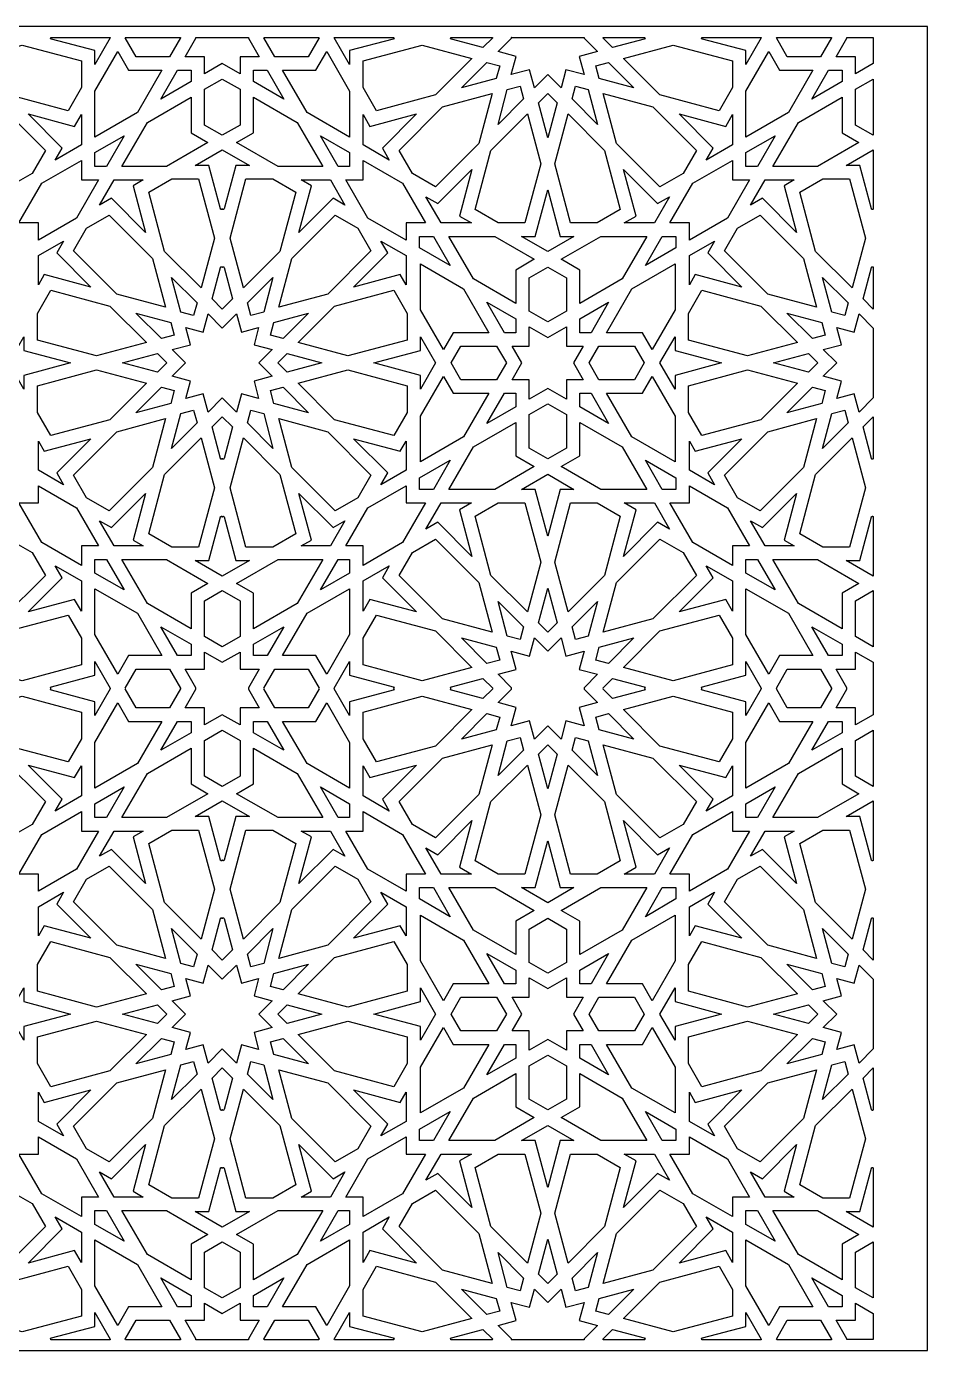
# Model space of a CAD drawing. Extents: x -6081 to -3581, y -291 to 929.
# Drawn here: x -4411 to -3581, y -291 to 929 of the extents above; entities that cross this region are included whole.
import ezdxf

# ---------------------------------------------------------------- set-up
doc = ezdxf.new("R2010")
doc.units = 0
doc.header["$MEASUREMENT"] = 0
doc.layers.add('LAYER_1', color=18, linetype='CONTINUOUS')

msp = doc.modelspace()

# ---------------------------------------------------------------- linework, layer by layer
at = {"layer": 'LAYER_1'}
for points in [[(-6080.6, -291), (-3580.6, -291), (-3580.6, 929), (-6080.6, 929)], [(-4333.8, 918.6), (-4347.9, 894.1), (-4347.9, 906.8), (-4387.9, 917.5), (-4388.9, 917.7), (-4388.5, 918.6), (-4388.7, 919), (-4334, 919)], [(-4269, 918.6), (-4279.1, 901.1), (-4309.8, 901.1), (-4319.9, 918.6), (-4319.6, 919), (-4269.2, 919)], [(-4206.3, 919), (-4206.3, 918.6), (-4206.3, 918.3), (-4196.4, 901.1), (-4214.2, 901.1), (-4214.2, 885.5), (-4230.6, 894.9), (-4246.9, 885.5), (-4246.9, 901.1), (-4264.8, 901.1), (-4254.9, 918.3), (-4254.9, 918.6), (-4254.9, 919), (-4254.9, 919), (-4206.3, 919)], [(-4141.3, 918.6), (-4151.4, 901.1), (-4182.1, 901.1), (-4192.2, 918.6), (-4191.9, 919), (-4141.5, 919)], [(-4072.6, 918.6), (-4072.2, 917.7), (-4073.2, 917.5), (-4113.2, 906.8), (-4113.2, 894.1), (-4127.4, 918.6), (-4127.1, 919), (-4072.5, 919)], [(-3981.3, 918.6), (-3990.3, 909.7), (-4019.3, 917.5), (-4020.3, 917.7), (-4019.9, 918.6), (-4020, 919), (-3981.7, 919)], [(-3897, 918.9), (-3897, 918.6), (-3897, 918.3), (-3884.7, 906), (-3901.5, 901.5), (-3897, 884.7), (-3913.8, 889.2), (-3918.3, 872.4), (-3930.6, 884.7), (-3942.9, 872.4), (-3947.4, 889.2), (-3964.2, 884.7), (-3959.7, 901.5), (-3976.4, 906), (-3964.1, 918.3), (-3964.1, 918.6), (-3964.1, 918.9), (-3964.2, 919), (-3896.9, 919)], [(-3841.3, 918.6), (-3840.8, 917.7), (-3841.8, 917.5), (-3870.9, 909.7), (-3879.8, 918.6), (-3879.4, 919), (-3841.1, 919)], [(-3733.8, 918.6), (-3747.9, 894.1), (-3747.9, 906.8), (-3787.9, 917.5), (-3788.9, 917.7), (-3788.5, 918.6), (-3788.7, 919), (-3734, 919)], [(-3669, 918.6), (-3679.1, 901.1), (-3709.8, 901.1), (-3719.9, 918.6), (-3719.6, 919), (-3669.2, 919)], [(-3630.6, 918.8), (-3630.6, 894.9), (-3646.9, 885.5), (-3646.9, 901.1), (-3664.8, 901.1), (-3654.8, 918.3), (-3654.8, 918.6), (-3654.8, 919), (-3654.9, 919)], [(-4360.3, 897.3), (-4360.3, 872.7), (-4372.6, 851.4), (-4427.2, 866), (-4460.8, 899.6), (-4414.9, 911.9)], [(-4316.9, 888.7), (-4286.2, 888.7), (-4308.7, 849.8), (-4347.9, 827.1), (-4347.9, 869.3), (-4326.8, 905.9)], [(-4113.2, 869.3), (-4113.2, 827.1), (-4152.4, 849.8), (-4174.9, 888.7), (-4144.2, 888.7), (-4134.3, 905.9)], [(-4000.4, 899.6), (-4034, 866), (-4088.5, 851.4), (-4100.8, 872.7), (-4100.8, 897.3), (-4046.3, 911.9)], [(-3760.3, 897.3), (-3760.3, 872.7), (-3772.6, 851.4), (-3827.2, 866), (-3860.7, 899.6), (-3814.9, 911.9)], [(-3716.9, 888.7), (-3686.2, 888.7), (-3708.7, 849.8), (-3747.9, 827.1), (-3747.9, 869.3), (-3726.8, 905.9)], [(-3974.8, 892.7), (-3978, 881), (-4010, 872.4), (-3986.6, 895.9)], [(-3851.1, 872.4), (-3883.2, 881), (-3886.3, 892.7), (-3874.6, 895.9)], [(-4259.3, 878.3), (-4287.2, 862.2), (-4271.9, 888.7), (-4259.3, 888.7)], [(-4214.2, 871.2), (-4214.2, 838.2), (-4230.6, 828.8), (-4246.9, 838.2), (-4246.9, 871.2), (-4230.6, 880.6)], [(-4173.9, 862.2), (-4201.8, 878.3), (-4201.8, 888.7), (-4189.2, 888.7)], [(-3659.3, 878.3), (-3687.2, 862.2), (-3671.9, 888.7), (-3659.3, 888.7)], [(-3630.6, 828.8), (-3646.9, 838.2), (-3646.9, 871.2), (-3630.6, 880.6)], [(-4433.6, 854.9), (-4393.6, 814.9), (-4405.9, 793.6), (-4427.2, 781.3), (-4467.2, 821.3), (-4479.5, 867.2)], [(-3994, 821.3), (-4033.9, 781.3), (-4055.2, 793.6), (-4067.5, 814.9), (-4027.5, 854.9), (-3981.7, 867.2)], [(-3953, 862.3), (-3976.4, 838.8), (-3967.9, 870.9), (-3956.1, 874)], [(-3922, 858.6), (-3930.6, 826.5), (-3939.2, 858.6), (-3930.6, 867.2)], [(-3893.3, 870.9), (-3884.7, 838.8), (-3908.2, 862.3), (-3905, 874)], [(-3833.6, 854.9), (-3793.6, 814.9), (-3805.9, 793.6), (-3827.2, 781.3), (-3867.2, 821.3), (-3879.5, 867.2)], [(-4259.3, 831.1), (-4243.8, 822.1), (-4282, 800.1), (-4323.1, 800.1), (-4299.6, 840.7), (-4259.3, 864)], [(-4161.5, 840.7), (-4138, 800.1), (-4179.1, 800.1), (-4217.3, 822.1), (-4201.8, 831.1), (-4201.8, 864)], [(-3659.3, 831.1), (-3643.8, 822.1), (-3682, 800.1), (-3723.1, 800.1), (-3699.6, 840.7), (-3659.3, 864)], [(-4366.6, 836.9), (-4360.3, 847.9), (-4360.3, 820), (-4384.5, 806), (-4378.2, 817), (-4409.6, 848.5)], [(-4083, 817), (-4076.7, 806), (-4100.8, 820), (-4100.8, 847.9), (-4094.5, 836.9), (-4051.5, 848.5)], [(-3937, 802.6), (-3951.6, 748), (-3976.2, 748), (-3997.5, 760.3), (-3982.9, 814.9), (-3949.3, 848.5)], [(-3878.3, 814.9), (-3863.7, 760.3), (-3884.9, 748), (-3909.5, 748), (-3924.1, 802.6), (-3911.9, 848.5)], [(-3766.6, 836.9), (-3760.3, 847.9), (-3760.3, 820), (-3784.5, 806), (-3778.2, 817), (-3809.6, 848.5)], [(-4337.4, 800.1), (-4347.9, 800.1), (-4347.9, 812.8), (-4321.1, 828.3)], [(-4113.2, 812.8), (-4113.2, 800.1), (-4123.7, 800.1), (-4140, 828.3)], [(-3737.4, 800.1), (-3747.9, 800.1), (-3747.9, 812.8), (-3721.1, 828.3)], [(-4360.3, 787.7), (-4344.5, 787.7), (-4364.8, 752.5), (-4400, 732.2), (-4400, 748), (-4418, 748), (-4396.9, 784.6), (-4360.3, 805.7)], [(-4205.6, 801), (-4218.2, 801), (-4228.9, 761), (-4229, 760.8), (-4229.1, 760.7), (-4229.2, 760.6), (-4229.3, 760.5), (-4229.4, 760.4), (-4229.6, 760.4), (-4229.7, 760.4), (-4229.8, 760.4), (-4230, 760.4), (-4230.1, 760.5), (-4230.2, 760.5), (-4230.3, 760.6), (-4230.4, 760.8), (-4230.5, 760.9), (-4230.5, 761), (-4230.6, 761.2), (-4230.6, 761), (-4230.6, 760.9), (-4230.7, 760.8), (-4230.8, 760.6), (-4230.9, 760.5), (-4231, 760.5), (-4231.2, 760.4), (-4231.3, 760.4), (-4231.4, 760.4), (-4231.6, 760.4), (-4231.7, 760.4), (-4231.8, 760.5), (-4232, 760.6), (-4232.1, 760.7), (-4232.1, 760.8), (-4232.2, 761), (-4242.9, 801), (-4255.6, 801), (-4230.6, 815.5)], [(-4064.3, 784.6), (-4043.2, 748), (-4061.1, 748), (-4061.1, 732.2), (-4096.3, 752.5), (-4116.6, 787.7), (-4100.8, 787.7), (-4100.8, 805.7)], [(-3760.3, 787.7), (-3744.5, 787.7), (-3764.8, 752.5), (-3800, 732.2), (-3800, 748), (-3818, 748), (-3796.9, 784.6), (-3760.3, 805.7)], [(-3630.6, 761.2), (-3630.6, 761), (-3630.6, 760.9), (-3630.7, 760.8), (-3630.8, 760.6), (-3630.9, 760.5), (-3631, 760.5), (-3631.1, 760.4), (-3631.3, 760.4), (-3631.4, 760.4), (-3631.6, 760.4), (-3631.7, 760.4), (-3631.8, 760.5), (-3632, 760.6), (-3632.1, 760.7), (-3632.1, 760.8), (-3632.2, 761), (-3642.9, 801), (-3655.6, 801), (-3630.6, 815.5)], [(-4011.9, 754.3), (-4001, 748), (-4028.9, 748), (-4042.8, 772.2), (-4031.9, 765.8), (-4000.4, 797.3)], [(-3829.3, 765.8), (-3818.3, 772.2), (-3832.3, 748), (-3860.2, 748), (-3849.2, 754.3), (-3860.7, 797.3)], [(-4312.7, 782.3), (-4301.2, 739.3), (-4332.7, 770.8), (-4343.6, 764.5), (-4330.2, 787.7), (-4303.5, 787.7)], [(-4252.4, 788.6), (-4237.8, 734.1), (-4250.1, 688.2), (-4283.7, 721.8), (-4298.3, 776.3), (-4277, 788.6)], [(-4162.8, 776.3), (-4177.4, 721.8), (-4211, 688.2), (-4223.3, 734.1), (-4208.7, 788.6), (-4184.1, 788.6)], [(-4117.5, 764.5), (-4128.4, 770.8), (-4159.9, 739.3), (-4148.4, 782.3), (-4157.7, 787.7), (-4130.9, 787.7)], [(-3712.7, 782.3), (-3701.2, 739.3), (-3732.7, 770.8), (-3743.6, 764.5), (-3730.2, 787.7), (-3703.4, 787.7)], [(-3652.4, 788.6), (-3637.8, 734.1), (-3650.1, 688.2), (-3683.7, 721.8), (-3698.3, 776.3), (-3677, 788.6)], [(-3919, 735.6), (-3906.4, 735.6), (-3930.6, 721.7), (-3954.7, 735.6), (-3942.1, 735.6), (-3930.6, 778.6)], [(-4294.8, 715.4), (-4282.8, 670.4), (-4327.7, 682.5), (-4367.6, 722.4), (-4355.6, 743.3), (-4334.7, 755.3)], [(-4105.5, 743.3), (-4093.5, 722.4), (-4133.4, 682.5), (-4178.4, 670.4), (-4166.3, 715.4), (-4126.4, 755.3)], [(-3694.8, 715.4), (-3682.8, 670.4), (-3727.7, 682.5), (-3767.6, 722.4), (-3755.6, 743.3), (-3734.7, 755.3)], [(-4020.5, 708.8), (-4048.8, 725.1), (-4048.8, 735.6), (-4036, 735.6)], [(-3943, 714.5), (-3960.1, 704.6), (-3960.1, 673.9), (-3999.1, 696.4), (-4021.7, 735.6), (-3979.5, 735.6)], [(-3862.1, 696.4), (-3901, 673.9), (-3901, 704.6), (-3918.2, 714.5), (-3881.6, 735.6), (-3839.4, 735.6)], [(-3812.4, 725.1), (-3840.6, 708.8), (-3825.1, 735.6), (-3812.4, 735.6)], [(-4383.1, 720.4), (-4351.6, 688.9), (-4394.6, 700.4), (-4400, 691.1), (-4400, 717.9), (-4376.8, 731.3)], [(-4061.1, 717.9), (-4061.1, 691.1), (-4066.5, 700.4), (-4109.5, 688.9), (-4078, 720.4), (-4084.3, 731.3)], [(-3783.1, 720.4), (-3751.6, 688.9), (-3794.6, 700.4), (-3800, 691.1), (-3800, 717.9), (-3776.8, 731.3)], [(-4229.6, 707.7), (-4229.4, 707.7), (-4229.3, 707.6), (-4229.2, 707.5), (-4229.1, 707.4), (-4229, 707.3), (-4228.9, 707.1), (-4221.1, 678.1), (-4230.6, 668.6), (-4240, 678.1), (-4232.2, 707.1), (-4232.1, 707.3), (-4232.1, 707.4), (-4232, 707.5), (-4231.8, 707.6), (-4231.7, 707.7), (-4231.6, 707.7), (-4231.4, 707.7), (-4231.3, 707.7), (-4231.2, 707.7), (-4231, 707.7), (-4230.9, 707.6), (-4230.8, 707.5), (-4230.7, 707.4), (-4230.6, 707.2), (-4230.6, 707.1), (-4230.6, 706.9), (-4230.5, 707.1), (-4230.5, 707.2), (-4230.4, 707.4), (-4230.3, 707.5), (-4230.2, 707.6), (-4230.1, 707.7), (-4230, 707.7), (-4229.8, 707.7), (-4229.7, 707.7)], [(-4008.1, 687.3), (-3984.8, 646.9), (-4017.8, 646.9), (-4026.7, 631.4), (-4047.8, 668), (-4047.8, 710.2)], [(-3813.3, 668), (-3834.4, 631.4), (-3843.4, 646.9), (-3876.3, 646.9), (-3853, 687.3), (-3813.3, 710.2)], [(-3631.3, 707.7), (-3631.1, 707.7), (-3631, 707.7), (-3630.9, 707.6), (-3630.8, 707.5), (-3630.7, 707.4), (-3630.6, 707.2), (-3630.6, 707.1), (-3630.6, 706.9), (-3630.6, 668.6), (-3640, 678.1), (-3632.2, 707.1), (-3632.1, 707.3), (-3632.1, 707.4), (-3632, 707.5), (-3631.8, 707.6), (-3631.7, 707.7), (-3631.6, 707.7), (-3631.4, 707.7)], [(-4253.8, 674.4), (-4257, 662.6), (-4268.7, 665.8), (-4277.3, 697.8)], [(-4192.4, 665.8), (-4204.2, 662.6), (-4207.3, 674.4), (-4183.9, 697.8)], [(-3913.4, 697.4), (-3913.4, 666.7), (-3930.6, 656.8), (-3947.7, 666.7), (-3947.7, 697.4), (-3930.6, 707.3)], [(-3653.8, 674.4), (-3656.9, 662.6), (-3668.7, 665.8), (-3677.3, 697.8)], [(-4334.1, 671.4), (-4300.5, 637.8), (-4346.4, 625.5), (-4400.9, 640.1), (-4400.9, 664.7), (-4388.6, 686)], [(-4060.2, 664.7), (-4060.2, 640.1), (-4114.7, 625.5), (-4160.6, 637.8), (-4127, 671.4), (-4072.5, 686)], [(-3734.1, 671.4), (-3700.5, 637.8), (-3746.4, 625.5), (-3800.9, 640.1), (-3800.9, 664.7), (-3788.6, 686)], [(-3960.1, 659.6), (-3960.1, 646.9), (-3970.5, 646.9), (-3986.7, 674.9)], [(-3890.6, 646.9), (-3901, 646.9), (-3901, 659.6), (-3874.5, 674.9)], [(-4278.1, 656.3), (-4275, 644.6), (-4286.7, 641.5), (-4310.2, 664.9)], [(-4212.9, 647.4), (-4197.1, 651.7), (-4201.3, 635.8), (-4184.6, 631.3), (-4196.8, 619), (-4184.6, 606.7), (-4201.3, 602.2), (-4197.1, 586.4), (-4212.9, 590.6), (-4217.4, 573.8), (-4230.6, 587), (-4243.7, 573.8), (-4248.2, 590.6), (-4264, 586.4), (-4259.8, 602.2), (-4276.6, 606.7), (-4264.3, 619), (-4276.6, 631.3), (-4259.8, 635.8), (-4264, 651.7), (-4248.2, 647.4), (-4243.7, 664.2), (-4230.6, 651.1), (-4217.4, 664.2)], [(-4174.4, 641.5), (-4186.2, 644.6), (-4183, 656.3), (-4151, 664.9)], [(-3678.1, 656.3), (-3675, 644.6), (-3686.7, 641.5), (-3710.2, 664.9)], [(-3630.6, 651.1), (-3630.6, 587), (-3643.7, 573.8), (-3648.2, 590.6), (-3664, 586.4), (-3659.8, 602.2), (-3676.6, 606.7), (-3664.3, 619), (-3676.6, 631.3), (-3659.8, 635.8), (-3664, 651.7), (-3648.2, 647.4), (-3643.7, 664.2)], [(-3913.4, 634.5), (-3897.8, 634.5), (-3906.7, 619), (-3897.8, 603.5), (-3913.4, 603.5), (-3913.4, 585.7), (-3930.6, 595.6), (-3947.7, 585.7), (-3947.7, 603.5), (-3963.4, 603.5), (-3954.4, 619), (-3963.4, 634.5), (-3947.7, 634.5), (-3947.7, 652.4), (-3930.6, 642.5), (-3913.4, 652.4)], [(-4413.3, 630.6), (-4370.3, 619), (-4413.3, 607.5), (-4413.3, 594.9), (-4427.3, 619), (-4413.3, 643.2)], [(-4033.9, 619), (-4047.8, 594.9), (-4047.8, 607.5), (-4090.8, 619), (-4047.8, 630.6), (-4047.8, 643.2)], [(-3968.7, 619), (-3977.7, 603.5), (-4010.6, 603.5), (-4019.5, 619), (-4010.6, 634.5), (-3977.7, 634.5)], [(-3841.6, 619), (-3850.5, 603.5), (-3883.5, 603.5), (-3892.4, 619), (-3883.5, 634.5), (-3850.5, 634.5)], [(-3813.3, 630.6), (-3770.3, 619), (-3813.3, 607.5), (-3813.3, 594.9), (-3827.3, 619), (-3813.3, 643.2)], [(-4281.8, 619), (-4290.4, 610.4), (-4322.5, 619), (-4290.4, 627.6)], [(-4138.7, 619), (-4170.7, 610.4), (-4179.3, 619), (-4170.7, 627.6)], [(-3681.8, 619), (-3690.4, 610.4), (-3722.5, 619), (-3690.4, 627.6)], [(-4300.5, 600.3), (-4334.1, 566.7), (-4388.6, 552.1), (-4400.9, 573.4), (-4400.9, 598), (-4346.4, 612.6)], [(-4060.2, 598), (-4060.2, 573.4), (-4072.5, 552.1), (-4127, 566.7), (-4160.6, 600.3), (-4114.7, 612.6)], [(-3700.5, 600.3), (-3734.1, 566.7), (-3788.6, 552.1), (-3800.9, 573.4), (-3800.9, 598), (-3746.4, 612.6)], [(-4017.8, 591.1), (-3984.8, 591.1), (-4008.1, 550.8), (-4047.8, 527.9), (-4047.8, 570.1), (-4026.7, 606.6)], [(-3813.3, 570.1), (-3813.3, 527.9), (-3853, 550.8), (-3876.3, 591.1), (-3843.4, 591.1), (-3834.4, 606.6)], [(-4275, 593.5), (-4278.1, 581.7), (-4310.2, 573.1), (-4286.7, 596.6)], [(-4151, 573.1), (-4183, 581.7), (-4186.2, 593.5), (-4174.4, 596.6)], [(-3960.1, 578.5), (-3986.7, 563.2), (-3970.5, 591.1), (-3960.1, 591.1)], [(-3874.5, 563.2), (-3901, 578.5), (-3901, 591.1), (-3890.6, 591.1)], [(-3675, 593.5), (-3678.1, 581.7), (-3710.2, 573.1), (-3686.7, 596.6)], [(-4253.8, 563.7), (-4277.3, 540.3), (-4268.7, 572.3), (-4257, 575.5)], [(-4192.4, 572.3), (-4183.9, 540.3), (-4207.3, 563.7), (-4204.2, 575.5)], [(-3913.4, 571.4), (-3913.4, 540.6), (-3930.6, 530.7), (-3947.7, 540.6), (-3947.7, 571.4), (-3930.6, 581.3)], [(-3653.8, 563.7), (-3677.3, 540.3), (-3668.7, 572.3), (-3656.9, 575.5)], [(-4294.8, 522.7), (-4334.7, 482.8), (-4355.6, 494.8), (-4367.6, 515.7), (-4327.7, 555.6), (-4282.8, 567.7)], [(-4221.1, 560), (-4228.9, 531), (-4229, 530.8), (-4229.1, 530.7), (-4229.2, 530.5), (-4229.3, 530.5), (-4229.4, 530.4), (-4229.6, 530.4), (-4229.7, 530.3), (-4229.8, 530.3), (-4230, 530.4), (-4230.1, 530.4), (-4230.2, 530.5), (-4230.3, 530.6), (-4230.4, 530.7), (-4230.5, 530.8), (-4230.5, 531), (-4230.6, 531.2), (-4230.6, 531), (-4230.6, 530.8), (-4230.7, 530.7), (-4230.8, 530.6), (-4230.9, 530.5), (-4231, 530.4), (-4231.2, 530.4), (-4231.3, 530.3), (-4231.4, 530.3), (-4231.6, 530.4), (-4231.7, 530.4), (-4231.8, 530.5), (-4232, 530.5), (-4232.1, 530.7), (-4232.1, 530.8), (-4232.2, 531), (-4240, 560), (-4230.6, 569.4)], [(-4133.4, 555.6), (-4093.5, 515.7), (-4105.5, 494.8), (-4126.4, 482.8), (-4166.3, 522.7), (-4178.4, 567.7)], [(-3960.1, 533.5), (-3943, 523.6), (-3979.5, 502.5), (-4021.7, 502.5), (-3999.1, 541.7), (-3960.1, 564.2)], [(-3862.1, 541.7), (-3839.4, 502.5), (-3881.6, 502.5), (-3918.2, 523.6), (-3901, 533.5), (-3901, 564.2)], [(-3694.8, 522.7), (-3734.7, 482.8), (-3755.6, 494.8), (-3767.6, 515.7), (-3727.7, 555.6), (-3682.8, 567.7)], [(-3630.6, 531.2), (-3630.6, 531), (-3630.6, 530.8), (-3630.7, 530.7), (-3630.8, 530.6), (-3630.9, 530.5), (-3631, 530.4), (-3631.1, 530.4), (-3631.3, 530.3), (-3631.4, 530.3), (-3631.6, 530.4), (-3631.7, 530.4), (-3631.8, 530.5), (-3632, 530.5), (-3632.1, 530.7), (-3632.1, 530.8), (-3632.2, 531), (-3640, 560), (-3630.6, 569.4)], [(-4383.1, 517.7), (-4376.8, 506.8), (-4400, 520.2), (-4400, 547), (-4394.6, 537.7), (-4351.6, 549.2)], [(-4237.8, 504), (-4252.4, 449.4), (-4277, 449.4), (-4298.3, 461.7), (-4283.7, 516.3), (-4250.1, 549.9)], [(-4177.4, 516.3), (-4162.8, 461.7), (-4184.1, 449.4), (-4208.7, 449.4), (-4223.3, 504), (-4211, 549.9)], [(-4066.5, 537.7), (-4061.1, 547), (-4061.1, 520.2), (-4084.3, 506.8), (-4078, 517.7), (-4109.5, 549.2)], [(-3783.1, 517.7), (-3776.8, 506.8), (-3800, 520.2), (-3800, 547), (-3794.6, 537.7), (-3751.6, 549.2)], [(-3637.8, 504), (-3652.4, 449.4), (-3677, 449.4), (-3698.3, 461.7), (-3683.7, 516.3), (-3650.1, 549.9)], [(-4036, 502.5), (-4048.8, 502.5), (-4048.8, 513), (-4020.5, 529.3)], [(-3812.4, 513), (-3812.4, 502.5), (-3825.1, 502.5), (-3840.6, 529.3)], [(-3906.4, 502.5), (-3919, 502.5), (-3930.6, 459.5), (-3942.1, 502.5), (-3954.7, 502.5), (-3930.6, 516.4)], [(-4364.8, 485.6), (-4344.5, 450.4), (-4360.3, 450.4), (-4360.3, 432.4), (-4396.9, 453.5), (-4418, 490.1), (-4400, 490.1), (-4400, 505.9)], [(-4061.1, 490.1), (-4043.2, 490.1), (-4064.3, 453.5), (-4100.8, 432.4), (-4100.8, 450.4), (-4116.6, 450.4), (-4096.3, 485.6), (-4061.1, 505.9)], [(-3764.8, 485.6), (-3744.5, 450.4), (-3760.3, 450.4), (-3760.3, 432.4), (-3796.9, 453.5), (-3818, 490.1), (-3800, 490.1), (-3800, 505.9)], [(-4312.7, 455.8), (-4303.5, 450.4), (-4330.2, 450.4), (-4343.6, 473.6), (-4332.7, 467.3), (-4301.2, 498.8)], [(-4128.4, 467.3), (-4117.5, 473.6), (-4130.9, 450.4), (-4157.7, 450.4), (-4148.4, 455.8), (-4159.9, 498.8)], [(-4011.9, 483.8), (-4000.4, 440.7), (-4031.9, 472.2), (-4042.8, 465.9), (-4028.9, 490.1), (-4001, 490.1)], [(-3937, 435.5), (-3949.3, 389.6), (-3982.9, 423.2), (-3997.5, 477.8), (-3976.2, 490.1), (-3951.6, 490.1)], [(-3863.7, 477.8), (-3878.3, 423.2), (-3911.9, 389.6), (-3924.1, 435.5), (-3909.5, 490.1), (-3884.9, 490.1)], [(-3818.3, 465.9), (-3829.3, 472.2), (-3860.7, 440.7), (-3849.2, 483.8), (-3860.2, 490.1), (-3832.3, 490.1)], [(-3712.7, 455.8), (-3703.4, 450.4), (-3730.2, 450.4), (-3743.6, 473.6), (-3732.7, 467.3), (-3701.2, 498.8)], [(-4229.6, 477.7), (-4229.4, 477.6), (-4229.3, 477.6), (-4229.2, 477.5), (-4229.1, 477.4), (-4229, 477.2), (-4228.9, 477.1), (-4218.2, 437.1), (-4205.6, 437.1), (-4230.6, 422.6), (-4255.6, 437.1), (-4242.9, 437.1), (-4232.2, 477.1), (-4232.1, 477.2), (-4232.1, 477.4), (-4232, 477.5), (-4231.8, 477.6), (-4231.7, 477.6), (-4231.6, 477.7), (-4231.4, 477.7), (-4231.3, 477.7), (-4231.2, 477.7), (-4231, 477.6), (-4230.9, 477.5), (-4230.8, 477.4), (-4230.7, 477.3), (-4230.6, 477.2), (-4230.6, 477), (-4230.6, 476.9), (-4230.5, 477), (-4230.5, 477.2), (-4230.4, 477.3), (-4230.3, 477.4), (-4230.2, 477.5), (-4230.1, 477.6), (-4230, 477.7), (-4229.8, 477.7), (-4229.7, 477.7)], [(-3631.3, 477.7), (-3631.1, 477.7), (-3631, 477.6), (-3630.9, 477.5), (-3630.8, 477.4), (-3630.7, 477.3), (-3630.6, 477.2), (-3630.6, 477), (-3630.6, 476.9), (-3630.6, 422.6), (-3655.6, 437.1), (-3642.9, 437.1), (-3632.2, 477.1), (-3632.1, 477.2), (-3632.1, 477.4), (-3632, 477.5), (-3631.8, 477.6), (-3631.7, 477.6), (-3631.6, 477.7), (-3631.4, 477.7)], [(-4405.9, 444.5), (-4393.6, 423.2), (-4433.6, 383.2), (-4479.5, 370.9), (-4467.2, 416.8), (-4427.2, 456.7)], [(-3994, 416.8), (-3981.7, 370.9), (-4027.5, 383.2), (-4067.5, 423.2), (-4055.2, 444.5), (-4033.9, 456.7)], [(-3805.9, 444.5), (-3793.6, 423.2), (-3833.6, 383.2), (-3879.5, 370.9), (-3867.2, 416.8), (-3827.2, 456.7)], [(-4360.3, 418.1), (-4360.3, 390.2), (-4366.6, 401.1), (-4409.6, 389.6), (-4378.2, 421.1), (-4384.5, 432.1)], [(-4321.1, 409.8), (-4347.9, 425.3), (-4347.9, 438), (-4337.4, 438)], [(-4243.8, 415.9), (-4259.3, 407), (-4259.3, 374.1), (-4299.6, 397.4), (-4323.1, 438), (-4282, 438)], [(-4161.5, 397.4), (-4201.8, 374.1), (-4201.8, 407), (-4217.3, 415.9), (-4179.1, 438), (-4138, 438)], [(-4113.2, 425.3), (-4140, 409.8), (-4123.7, 438), (-4113.2, 438)], [(-4083, 421.1), (-4051.5, 389.6), (-4094.5, 401.1), (-4100.8, 390.2), (-4100.8, 418.1), (-4076.7, 432.1)], [(-3760.3, 418.1), (-3760.3, 390.2), (-3766.6, 401.1), (-3809.6, 389.6), (-3778.2, 421.1), (-3784.5, 432.1)], [(-3721.1, 409.8), (-3747.9, 425.3), (-3747.9, 438), (-3737.4, 438)], [(-3643.8, 415.9), (-3659.3, 407), (-3659.3, 374.1), (-3699.6, 397.4), (-3723.1, 438), (-3682, 438)], [(-4308.7, 388.3), (-4286.2, 349.3), (-4316.9, 349.3), (-4326.8, 332.2), (-4347.9, 368.7), (-4347.9, 411)], [(-4214.2, 399.8), (-4214.2, 366.9), (-4230.6, 357.5), (-4246.9, 366.9), (-4246.9, 399.8), (-4230.6, 409.3)], [(-4113.2, 368.7), (-4134.3, 332.2), (-4144.2, 349.3), (-4174.9, 349.3), (-4152.4, 388.3), (-4113.2, 411)], [(-3922, 379.5), (-3930.6, 370.9), (-3939.2, 379.5), (-3930.6, 411.6)], [(-3708.7, 388.3), (-3686.2, 349.3), (-3716.9, 349.3), (-3726.8, 332.2), (-3747.9, 368.7), (-3747.9, 411)], [(-3630.6, 357.5), (-3646.9, 366.9), (-3646.9, 399.8), (-3630.6, 409.3)], [(-3953, 375.8), (-3956.1, 364.1), (-3967.9, 367.2), (-3976.4, 399.3)], [(-3893.3, 367.2), (-3905, 364.1), (-3908.2, 375.8), (-3884.7, 399.3)], [(-4360.3, 365.4), (-4360.3, 340.8), (-4414.9, 326.2), (-4460.8, 338.5), (-4427.2, 372.1), (-4372.6, 386.7)], [(-4034, 372.1), (-4000.4, 338.5), (-4046.3, 326.2), (-4100.8, 340.8), (-4100.8, 365.4), (-4088.5, 386.7)], [(-3760.3, 365.4), (-3760.3, 340.8), (-3814.9, 326.2), (-3860.7, 338.5), (-3827.2, 372.1), (-3772.6, 386.7)], [(-4259.3, 359.8), (-4259.3, 349.3), (-4271.9, 349.3), (-4287.2, 375.9)], [(-4189.2, 349.3), (-4201.8, 349.3), (-4201.8, 359.8), (-4173.9, 375.9)], [(-3659.3, 359.8), (-3659.3, 349.3), (-3671.9, 349.3), (-3687.2, 375.9)], [(-3978, 357.1), (-3974.8, 345.3), (-3986.6, 342.2), (-4010, 365.7)], [(-3913.8, 348.9), (-3897, 353.4), (-3901.5, 336.6), (-3884.7, 332.1), (-3897, 319.7), (-3897, 319.4), (-3897, 319.1), (-3896.9, 319), (-3897, 318.9), (-3897, 318.6), (-3897, 318.3), (-3884.7, 306), (-3901.5, 301.5), (-3897, 284.7), (-3913.8, 289.2), (-3918.3, 272.4), (-3930.6, 284.7), (-3942.9, 272.4), (-3947.4, 289.2), (-3964.2, 284.7), (-3959.7, 301.5), (-3976.4, 306), (-3964.1, 318.3), (-3964.1, 318.6), (-3964.1, 318.9), (-3964.2, 319), (-3964.1, 319.1), (-3964.1, 319.4), (-3964.1, 319.7), (-3976.4, 332.1), (-3959.7, 336.6), (-3964.2, 353.4), (-3947.4, 348.9), (-3942.9, 365.7), (-3930.6, 353.4), (-3918.3, 365.7)], [(-3874.6, 342.2), (-3886.3, 345.3), (-3883.2, 357.1), (-3851.1, 365.7)], [(-4333.8, 319.4), (-4334, 319), (-4333.8, 318.6), (-4347.9, 294.1), (-4347.9, 306.8), (-4387.9, 317.5), (-4388.9, 317.7), (-4388.5, 318.6), (-4388.7, 319), (-4388.5, 319.4), (-4388.9, 320.3), (-4387.9, 320.6), (-4347.9, 331.3), (-4347.9, 344)], [(-4214.2, 336.9), (-4196.4, 336.9), (-4206.3, 319.8), (-4206.3, 319.4), (-4206.3, 319.1), (-4206.3, 319), (-4206.3, 319), (-4206.3, 318.6), (-4206.3, 318.3), (-4196.4, 301.1), (-4214.2, 301.1), (-4214.2, 285.5), (-4230.6, 294.9), (-4246.9, 285.5), (-4246.9, 301.1), (-4264.8, 301.1), (-4254.9, 318.3), (-4254.9, 318.6), (-4254.9, 319), (-4254.9, 319), (-4254.9, 319.1), (-4254.9, 319.4), (-4254.9, 319.8), (-4264.8, 336.9), (-4246.9, 336.9), (-4246.9, 352.6), (-4230.6, 343.2), (-4214.2, 352.6)], [(-4113.2, 331.3), (-4073.2, 320.6), (-4072.2, 320.3), (-4072.6, 319.4), (-4072.5, 319), (-4072.6, 318.6), (-4072.2, 317.7), (-4073.2, 317.5), (-4113.2, 306.8), (-4113.2, 294.1), (-4127.4, 318.6), (-4127.1, 319), (-4127.4, 319.4), (-4113.2, 344)], [(-3733.8, 319.4), (-3734, 319), (-3733.8, 318.6), (-3747.9, 294.1), (-3747.9, 306.8), (-3787.9, 317.5), (-3788.9, 317.7), (-3788.5, 318.6), (-3788.7, 319), (-3788.5, 319.4), (-3788.9, 320.3), (-3787.9, 320.6), (-3747.9, 331.3), (-3747.9, 344)], [(-3630.6, 343.2), (-3630.6, 294.9), (-3646.9, 285.5), (-3646.9, 301.1), (-3664.8, 301.1), (-3654.8, 318.3), (-3654.8, 318.6), (-3654.8, 319), (-3654.9, 319), (-3654.8, 319.1), (-3654.8, 319.4), (-3654.8, 319.8), (-3664.8, 336.9), (-3646.9, 336.9), (-3646.9, 352.6)], [(-4269, 319.4), (-4269.2, 319), (-4269, 318.6), (-4279.1, 301.1), (-4309.8, 301.1), (-4319.9, 318.6), (-4319.6, 319), (-4319.9, 319.4), (-4309.8, 336.9), (-4279.1, 336.9)], [(-4141.3, 319.4), (-4141.5, 319), (-4141.3, 318.6), (-4151.4, 301.1), (-4182.1, 301.1), (-4192.2, 318.6), (-4191.9, 319), (-4192.2, 319.4), (-4182.1, 336.9), (-4151.4, 336.9)], [(-3669, 319.4), (-3669.2, 319), (-3669, 318.6), (-3679.1, 301.1), (-3709.8, 301.1), (-3719.9, 318.6), (-3719.6, 319), (-3719.9, 319.4), (-3709.8, 336.9), (-3679.1, 336.9)], [(-3981.3, 319.4), (-3981.7, 319), (-3981.3, 318.6), (-3990.3, 309.7), (-4019.3, 317.5), (-4020.3, 317.7), (-4019.9, 318.6), (-4020, 319), (-4019.9, 319.4), (-4020.3, 320.3), (-4019.3, 320.6), (-3990.3, 328.4)], [(-3841.8, 320.6), (-3840.8, 320.3), (-3841.3, 319.4), (-3841.1, 319), (-3841.3, 318.6), (-3840.8, 317.7), (-3841.8, 317.5), (-3870.9, 309.7), (-3879.8, 318.6), (-3879.4, 319), (-3879.8, 319.4), (-3870.9, 328.4)], [(-4360.3, 297.3), (-4360.3, 272.7), (-4372.6, 251.4), (-4427.2, 266), (-4460.8, 299.6), (-4414.9, 311.9)], [(-4316.9, 288.7), (-4286.2, 288.7), (-4308.7, 249.8), (-4347.9, 227.1), (-4347.9, 269.3), (-4326.8, 305.9)], [(-4113.2, 269.3), (-4113.2, 227.1), (-4152.4, 249.8), (-4174.9, 288.7), (-4144.2, 288.7), (-4134.3, 305.9)], [(-4000.4, 299.6), (-4034, 266), (-4088.5, 251.4), (-4100.8, 272.7), (-4100.8, 297.3), (-4046.3, 311.9)], [(-3760.3, 297.3), (-3760.3, 272.7), (-3772.6, 251.4), (-3827.2, 266), (-3860.7, 299.6), (-3814.9, 311.9)], [(-3716.9, 288.7), (-3686.2, 288.7), (-3708.7, 249.8), (-3747.9, 227.1), (-3747.9, 269.3), (-3726.8, 305.9)], [(-3974.8, 292.7), (-3978, 281), (-4010, 272.4), (-3986.6, 295.9)], [(-3851.1, 272.4), (-3883.2, 281), (-3886.3, 292.7), (-3874.6, 295.9)], [(-4259.3, 278.3), (-4287.2, 262.2), (-4271.9, 288.7), (-4259.3, 288.7)], [(-4173.9, 262.2), (-4201.8, 278.3), (-4201.8, 288.7), (-4189.2, 288.7)], [(-3659.3, 278.3), (-3687.2, 262.2), (-3671.9, 288.7), (-3659.3, 288.7)], [(-4214.2, 271.2), (-4214.2, 238.2), (-4230.6, 228.8), (-4246.9, 238.2), (-4246.9, 271.2), (-4230.6, 280.6)], [(-3953, 262.3), (-3976.4, 238.8), (-3967.9, 270.9), (-3956.1, 274)], [(-3893.3, 270.9), (-3884.7, 238.8), (-3908.2, 262.3), (-3905, 274)], [(-3630.6, 228.8), (-3646.9, 238.2), (-3646.9, 271.2), (-3630.6, 280.6)], [(-4433.6, 254.9), (-4393.6, 214.9), (-4405.9, 193.6), (-4427.2, 181.3), (-4467.2, 221.3), (-4479.5, 267.2)], [(-4259.3, 231.1), (-4243.8, 222.1), (-4282, 200.1), (-4323.1, 200.1), (-4299.6, 240.7), (-4259.3, 264)], [(-4161.5, 240.7), (-4138, 200.1), (-4179.1, 200.1), (-4217.3, 222.1), (-4201.8, 231.1), (-4201.8, 264)], [(-3994, 221.3), (-4033.9, 181.3), (-4055.2, 193.6), (-4067.5, 214.9), (-4027.5, 254.9), (-3981.7, 267.2)], [(-3922, 258.6), (-3930.6, 226.5), (-3939.2, 258.6), (-3930.6, 267.2)], [(-3833.6, 254.9), (-3793.6, 214.9), (-3805.9, 193.6), (-3827.2, 181.3), (-3867.2, 221.3), (-3879.5, 267.2)], [(-3659.3, 231.1), (-3643.8, 222.1), (-3682, 200.1), (-3723.1, 200.1), (-3699.6, 240.7), (-3659.3, 264)], [(-4366.6, 236.9), (-4360.3, 247.9), (-4360.3, 220), (-4384.5, 206), (-4378.2, 217), (-4409.6, 248.5)], [(-4083, 217), (-4076.7, 206), (-4100.8, 220), (-4100.8, 247.9), (-4094.5, 236.9), (-4051.5, 248.5)], [(-3937, 202.6), (-3951.6, 148), (-3976.2, 148), (-3997.5, 160.3), (-3982.9, 214.9), (-3949.3, 248.5)], [(-3878.3, 214.9), (-3863.7, 160.3), (-3884.9, 148), (-3909.5, 148), (-3924.1, 202.6), (-3911.9, 248.5)], [(-3766.6, 236.9), (-3760.3, 247.9), (-3760.3, 220), (-3784.5, 206), (-3778.2, 217), (-3809.6, 248.5)], [(-4337.4, 200.1), (-4347.9, 200.1), (-4347.9, 212.8), (-4321.1, 228.3)], [(-4113.2, 212.8), (-4113.2, 200.1), (-4123.7, 200.1), (-4140, 228.3)], [(-3737.4, 200.1), (-3747.9, 200.1), (-3747.9, 212.8), (-3721.1, 228.3)], [(-4205.6, 201), (-4218.2, 201), (-4228.9, 161), (-4229, 160.8), (-4229.1, 160.7), (-4229.2, 160.6), (-4229.3, 160.5), (-4229.4, 160.4), (-4229.6, 160.4), (-4229.7, 160.4), (-4229.8, 160.4), (-4230, 160.4), (-4230.1, 160.5), (-4230.2, 160.5), (-4230.3, 160.6), (-4230.4, 160.8), (-4230.5, 160.9), (-4230.5, 161), (-4230.6, 161.2), (-4230.6, 161), (-4230.6, 160.9), (-4230.7, 160.8), (-4230.8, 160.6), (-4230.9, 160.5), (-4231, 160.5), (-4231.2, 160.4), (-4231.3, 160.4), (-4231.4, 160.4), (-4231.6, 160.4), (-4231.7, 160.4), (-4231.8, 160.5), (-4232, 160.6), (-4232.1, 160.7), (-4232.1, 160.8), (-4232.2, 161), (-4242.9, 201), (-4255.6, 201), (-4230.6, 215.5)], [(-3630.6, 161.2), (-3630.6, 161), (-3630.6, 160.9), (-3630.7, 160.8), (-3630.8, 160.6), (-3630.9, 160.5), (-3631, 160.5), (-3631.1, 160.4), (-3631.3, 160.4), (-3631.4, 160.4), (-3631.6, 160.4), (-3631.7, 160.4), (-3631.8, 160.5), (-3632, 160.6), (-3632.1, 160.7), (-3632.1, 160.8), (-3632.2, 161), (-3642.9, 201), (-3655.6, 201), (-3630.6, 215.5)], [(-4360.3, 187.7), (-4344.5, 187.7), (-4364.8, 152.5), (-4400, 132.2), (-4400, 148), (-4418, 148), (-4396.9, 184.6), (-4360.3, 205.7)], [(-4064.3, 184.6), (-4043.2, 148), (-4061.1, 148), (-4061.1, 132.2), (-4096.3, 152.5), (-4116.6, 187.7), (-4100.8, 187.7), (-4100.8, 205.7)], [(-4011.9, 154.3), (-4001, 148), (-4028.9, 148), (-4042.8, 172.2), (-4031.9, 165.8), (-4000.4, 197.3)], [(-3829.3, 165.8), (-3818.3, 172.2), (-3832.3, 148), (-3860.2, 148), (-3849.2, 154.3), (-3860.7, 197.3)], [(-3760.3, 187.7), (-3744.5, 187.7), (-3764.8, 152.5), (-3800, 132.2), (-3800, 148), (-3818, 148), (-3796.9, 184.6), (-3760.3, 205.7)], [(-4312.7, 182.3), (-4301.2, 139.3), (-4332.7, 170.8), (-4343.6, 164.5), (-4330.2, 187.7), (-4303.5, 187.7)], [(-4252.4, 188.6), (-4237.8, 134.1), (-4250.1, 88.2), (-4283.7, 121.8), (-4298.3, 176.3), (-4277, 188.6)], [(-4162.8, 176.3), (-4177.4, 121.8), (-4211, 88.2), (-4223.3, 134.1), (-4208.7, 188.6), (-4184.1, 188.6)], [(-4117.5, 164.5), (-4128.4, 170.8), (-4159.9, 139.3), (-4148.4, 182.3), (-4157.7, 187.7), (-4130.9, 187.7)], [(-3712.7, 182.3), (-3701.2, 139.3), (-3732.7, 170.8), (-3743.6, 164.5), (-3730.2, 187.7), (-3703.4, 187.7)], [(-3652.4, 188.6), (-3637.8, 134.1), (-3650.1, 88.2), (-3683.7, 121.8), (-3698.3, 176.3), (-3677, 188.6)], [(-3919, 135.6), (-3906.4, 135.6), (-3930.6, 121.7), (-3954.7, 135.6), (-3942.1, 135.6), (-3930.6, 178.6)], [(-4294.8, 115.4), (-4282.8, 70.4), (-4327.7, 82.5), (-4367.6, 122.4), (-4355.6, 143.3), (-4334.7, 155.3)], [(-4105.5, 143.3), (-4093.5, 122.4), (-4133.4, 82.5), (-4178.4, 70.4), (-4166.3, 115.4), (-4126.4, 155.3)], [(-3694.8, 115.4), (-3682.8, 70.4), (-3727.7, 82.5), (-3767.6, 122.4), (-3755.6, 143.3), (-3734.7, 155.3)], [(-4020.5, 108.8), (-4048.8, 125.1), (-4048.8, 135.6), (-4036, 135.6)], [(-3943, 114.5), (-3960.1, 104.6), (-3960.1, 73.9), (-3999.1, 96.4), (-4021.7, 135.6), (-3979.5, 135.6)], [(-3862.1, 96.4), (-3901, 73.9), (-3901, 104.6), (-3918.2, 114.5), (-3881.6, 135.6), (-3839.4, 135.6)], [(-3812.4, 125.1), (-3840.6, 108.8), (-3825.1, 135.6), (-3812.4, 135.6)], [(-4383.1, 120.4), (-4351.6, 88.9), (-4394.6, 100.4), (-4400, 91.1), (-4400, 117.9), (-4376.8, 131.3)], [(-4061.1, 117.9), (-4061.1, 91.1), (-4066.5, 100.4), (-4109.5, 88.9), (-4078, 120.4), (-4084.3, 131.3)], [(-3783.1, 120.4), (-3751.6, 88.9), (-3794.6, 100.4), (-3800, 91.1), (-3800, 117.9), (-3776.8, 131.3)], [(-4008.1, 87.3), (-3984.8, 46.9), (-4017.8, 46.9), (-4026.7, 31.4), (-4047.8, 68), (-4047.8, 110.2)], [(-3813.3, 68), (-3834.4, 31.4), (-3843.4, 46.9), (-3876.3, 46.9), (-3853, 87.3), (-3813.3, 110.2)], [(-4253.8, 74.4), (-4257, 62.6), (-4268.7, 65.8), (-4277.3, 97.8)], [(-4229.6, 107.7), (-4229.4, 107.7), (-4229.3, 107.6), (-4229.2, 107.5), (-4229.1, 107.4), (-4229, 107.3), (-4228.9, 107.1), (-4221.1, 78.1), (-4230.6, 68.6), (-4240, 78.1), (-4232.2, 107.1), (-4232.1, 107.3), (-4232.1, 107.4), (-4232, 107.5), (-4231.8, 107.6), (-4231.7, 107.7), (-4231.6, 107.7), (-4231.4, 107.7), (-4231.3, 107.7), (-4231.2, 107.7), (-4231, 107.7), (-4230.9, 107.6), (-4230.8, 107.5), (-4230.7, 107.4), (-4230.6, 107.2), (-4230.6, 107.1), (-4230.6, 106.9), (-4230.5, 107.1), (-4230.5, 107.2), (-4230.4, 107.4), (-4230.3, 107.5), (-4230.2, 107.6), (-4230.1, 107.7), (-4230, 107.7), (-4229.8, 107.7), (-4229.7, 107.7)], [(-4192.4, 65.8), (-4204.2, 62.6), (-4207.3, 74.4), (-4183.9, 97.8)], [(-3913.4, 97.4), (-3913.4, 66.7), (-3930.6, 56.8), (-3947.7, 66.7), (-3947.7, 97.4), (-3930.6, 107.3)], [(-3653.8, 74.4), (-3656.9, 62.6), (-3668.7, 65.8), (-3677.3, 97.8)], [(-3631.3, 107.7), (-3631.1, 107.7), (-3631, 107.7), (-3630.9, 107.6), (-3630.8, 107.5), (-3630.7, 107.4), (-3630.6, 107.2), (-3630.6, 107.1), (-3630.6, 106.9), (-3630.6, 68.6), (-3640, 78.1), (-3632.2, 107.1), (-3632.1, 107.3), (-3632.1, 107.4), (-3632, 107.5), (-3631.8, 107.6), (-3631.7, 107.7), (-3631.6, 107.7), (-3631.4, 107.7)], [(-4334.1, 71.3), (-4300.5, 37.8), (-4346.4, 25.5), (-4400.9, 40.1), (-4400.9, 64.7), (-4388.6, 86)], [(-4060.2, 64.7), (-4060.2, 40.1), (-4114.7, 25.5), (-4160.6, 37.8), (-4127, 71.3), (-4072.5, 86)], [(-3734.1, 71.3), (-3700.5, 37.8), (-3746.4, 25.5), (-3800.9, 40.1), (-3800.9, 64.7), (-3788.6, 86)], [(-3960.1, 59.6), (-3960.1, 46.9), (-3970.5, 46.9), (-3986.7, 74.9)], [(-3890.6, 46.9), (-3901, 46.9), (-3901, 59.6), (-3874.5, 74.9)], [(-4278.1, 56.3), (-4275, 44.6), (-4286.7, 41.5), (-4310.2, 64.9)], [(-4212.9, 47.4), (-4197.1, 51.7), (-4201.3, 35.8), (-4184.6, 31.3), (-4196.8, 19), (-4184.6, 6.7), (-4201.3, 2.2), (-4197.1, -13.6), (-4212.9, -9.4), (-4217.4, -26.2), (-4230.6, -13), (-4243.7, -26.2), (-4248.2, -9.4), (-4264, -13.6), (-4259.8, 2.2), (-4276.6, 6.7), (-4264.3, 19), (-4276.6, 31.3), (-4259.8, 35.8), (-4264, 51.7), (-4248.2, 47.4), (-4243.7, 64.2), (-4230.6, 51.1), (-4217.4, 64.2)], [(-4174.4, 41.5), (-4186.2, 44.6), (-4183, 56.3), (-4151, 64.9)], [(-3678.1, 56.3), (-3675, 44.6), (-3686.7, 41.5), (-3710.2, 64.9)], [(-3630.6, 51.1), (-3630.6, -13), (-3643.7, -26.2), (-3648.2, -9.4), (-3664, -13.6), (-3659.8, 2.2), (-3676.6, 6.7), (-3664.3, 19), (-3676.6, 31.3), (-3659.8, 35.8), (-3664, 51.7), (-3648.2, 47.4), (-3643.7, 64.2)], [(-3913.4, 34.5), (-3897.8, 34.5), (-3906.7, 19), (-3897.8, 3.5), (-3913.4, 3.5), (-3913.4, -14.3), (-3930.6, -4.4), (-3947.7, -14.3), (-3947.7, 3.5), (-3963.4, 3.5), (-3954.4, 19), (-3963.4, 34.5), (-3947.7, 34.5), (-3947.7, 52.4), (-3930.6, 42.5), (-3913.4, 52.4)], [(-4413.3, 30.6), (-4370.3, 19), (-4413.3, 7.5), (-4413.3, -5.1), (-4427.3, 19), (-4413.3, 43.2)], [(-4033.9, 19), (-4047.8, -5.1), (-4047.8, 7.5), (-4090.8, 19), (-4047.8, 30.6), (-4047.8, 43.2)], [(-3813.3, 30.6), (-3770.3, 19), (-3813.3, 7.5), (-3813.3, -5.1), (-3827.3, 19), (-3813.3, 43.2)], [(-4281.8, 19), (-4290.4, 10.4), (-4322.5, 19), (-4290.4, 27.6)], [(-4138.7, 19), (-4170.7, 10.4), (-4179.3, 19), (-4170.7, 27.6)], [(-3968.7, 19), (-3977.7, 3.5), (-4010.6, 3.5), (-4019.5, 19), (-4010.6, 34.5), (-3977.7, 34.5)], [(-3841.6, 19), (-3850.5, 3.5), (-3883.5, 3.5), (-3892.4, 19), (-3883.5, 34.5), (-3850.5, 34.5)], [(-3681.8, 19), (-3690.4, 10.4), (-3722.5, 19), (-3690.4, 27.6)], [(-4300.5, 0.3), (-4334.1, -33.3), (-4388.6, -47.9), (-4400.9, -26.6), (-4400.9, -2), (-4346.4, 12.6)], [(-4060.2, -2), (-4060.2, -26.6), (-4072.5, -47.9), (-4127, -33.3), (-4160.6, 0.3), (-4114.7, 12.6)], [(-3700.5, 0.3), (-3734.1, -33.3), (-3788.6, -47.9), (-3800.9, -26.6), (-3800.9, -2), (-3746.4, 12.6)], [(-4017.8, -8.9), (-3984.8, -8.9), (-4008.1, -49.2), (-4047.8, -72.1), (-4047.8, -29.9), (-4026.7, 6.6)], [(-3813.3, -29.9), (-3813.3, -72.1), (-3853, -49.2), (-3876.3, -8.9), (-3843.4, -8.9), (-3834.4, 6.6)], [(-4275, -6.5), (-4278.1, -18.3), (-4310.2, -26.9), (-4286.7, -3.4)], [(-4151, -26.9), (-4183, -18.3), (-4186.2, -6.5), (-4174.4, -3.4)], [(-3960.1, -21.5), (-3986.7, -36.8), (-3970.5, -8.9), (-3960.1, -8.9)], [(-3874.5, -36.8), (-3901, -21.5), (-3901, -8.9), (-3890.6, -8.9)], [(-3675, -6.5), (-3678.1, -18.3), (-3710.2, -26.9), (-3686.7, -3.4)], [(-3913.4, -28.6), (-3913.4, -59.4), (-3930.6, -69.3), (-3947.7, -59.4), (-3947.7, -28.6), (-3930.6, -18.7)], [(-4294.8, -77.3), (-4334.7, -117.2), (-4355.6, -105.2), (-4367.6, -84.3), (-4327.7, -44.4), (-4282.8, -32.3)], [(-4253.8, -36.3), (-4277.3, -59.7), (-4268.7, -27.7), (-4257, -24.5)], [(-4221.1, -40), (-4228.9, -69), (-4229, -69.2), (-4229.1, -69.3), (-4229.2, -69.5), (-4229.3, -69.5), (-4229.4, -69.6), (-4229.6, -69.7), (-4229.7, -69.7), (-4229.8, -69.7), (-4230, -69.6), (-4230.1, -69.6), (-4230.2, -69.5), (-4230.3, -69.4), (-4230.4, -69.3), (-4230.5, -69.2), (-4230.5, -69), (-4230.6, -68.8), (-4230.6, -69), (-4230.6, -69.2), (-4230.7, -69.3), (-4230.8, -69.4), (-4230.9, -69.5), (-4231, -69.6), (-4231.2, -69.6), (-4231.3, -69.7), (-4231.4, -69.7), (-4231.6, -69.7), (-4231.7, -69.6), (-4231.8, -69.5), (-4232, -69.5), (-4232.1, -69.3), (-4232.1, -69.2), (-4232.2, -69), (-4240, -40), (-4230.6, -30.6)], [(-4192.4, -27.7), (-4183.9, -59.7), (-4207.3, -36.3), (-4204.2, -24.5)], [(-4133.4, -44.4), (-4093.5, -84.3), (-4105.5, -105.2), (-4126.4, -117.2), (-4166.3, -77.3), (-4178.4, -32.3)], [(-3960.1, -66.5), (-3943, -76.4), (-3979.5, -97.5), (-4021.7, -97.5), (-3999.1, -58.3), (-3960.1, -35.8)], [(-3862.1, -58.3), (-3839.4, -97.5), (-3881.6, -97.5), (-3918.2, -76.4), (-3901, -66.5), (-3901, -35.8)], [(-3694.8, -77.3), (-3734.7, -117.2), (-3755.6, -105.2), (-3767.6, -84.3), (-3727.7, -44.4), (-3682.8, -32.3)], [(-3653.8, -36.3), (-3677.3, -59.7), (-3668.7, -27.7), (-3656.9, -24.5)], [(-3630.6, -68.8), (-3630.6, -69), (-3630.6, -69.2), (-3630.7, -69.3), (-3630.8, -69.4), (-3630.9, -69.5), (-3631, -69.6), (-3631.1, -69.6), (-3631.3, -69.7), (-3631.4, -69.7), (-3631.6, -69.7), (-3631.7, -69.6), (-3631.8, -69.5), (-3632, -69.5), (-3632.1, -69.3), (-3632.1, -69.2), (-3632.2, -69), (-3640, -40), (-3630.6, -30.6)], [(-4383.1, -82.3), (-4376.8, -93.2), (-4400, -79.8), (-4400, -53), (-4394.6, -62.3), (-4351.6, -50.8)], [(-4237.8, -96), (-4252.4, -150.6), (-4277, -150.6), (-4298.3, -138.3), (-4283.7, -83.7), (-4250.1, -50.1)], [(-4177.4, -83.7), (-4162.8, -138.3), (-4184.1, -150.6), (-4208.7, -150.6), (-4223.3, -96), (-4211, -50.1)], [(-4066.5, -62.3), (-4061.1, -53), (-4061.1, -79.8), (-4084.3, -93.2), (-4078, -82.3), (-4109.5, -50.8)], [(-3783.1, -82.3), (-3776.8, -93.2), (-3800, -79.8), (-3800, -53), (-3794.6, -62.3), (-3751.6, -50.8)], [(-3637.8, -96), (-3652.4, -150.6), (-3677, -150.6), (-3698.3, -138.3), (-3683.7, -83.7), (-3650.1, -50.1)], [(-4036, -97.5), (-4048.8, -97.5), (-4048.8, -87), (-4020.5, -70.7)], [(-3812.4, -87), (-3812.4, -97.5), (-3825.1, -97.5), (-3840.6, -70.7)], [(-3906.4, -97.5), (-3919, -97.5), (-3930.6, -140.6), (-3942.1, -97.5), (-3954.7, -97.5), (-3930.6, -83.6)], [(-4364.8, -114.4), (-4344.5, -149.6), (-4360.3, -149.6), (-4360.3, -167.6), (-4396.9, -146.5), (-4418, -109.9), (-4400, -109.9), (-4400, -94.1)], [(-4061.1, -109.9), (-4043.2, -109.9), (-4064.3, -146.5), (-4100.8, -167.6), (-4100.8, -149.6), (-4116.6, -149.6), (-4096.3, -114.4), (-4061.1, -94.1)], [(-3764.8, -114.4), (-3744.5, -149.6), (-3760.3, -149.6), (-3760.3, -167.6), (-3796.9, -146.5), (-3818, -109.9), (-3800, -109.9), (-3800, -94.1)], [(-4312.7, -144.2), (-4303.5, -149.6), (-4330.2, -149.6), (-4343.6, -126.4), (-4332.7, -132.7), (-4301.2, -101.2)], [(-4128.4, -132.7), (-4117.5, -126.4), (-4130.9, -149.6), (-4157.7, -149.6), (-4148.4, -144.2), (-4159.9, -101.2)], [(-3712.7, -144.2), (-3703.4, -149.6), (-3730.2, -149.6), (-3743.6, -126.4), (-3732.7, -132.7), (-3701.2, -101.2)], [(-4011.9, -116.2), (-4000.4, -159.3), (-4031.9, -127.8), (-4042.8, -134.1), (-4028.9, -109.9), (-4001, -109.9)], [(-3937, -164.5), (-3949.3, -210.4), (-3982.9, -176.8), (-3997.5, -122.2), (-3976.2, -109.9), (-3951.6, -109.9)], [(-3863.7, -122.2), (-3878.3, -176.8), (-3911.9, -210.4), (-3924.1, -164.5), (-3909.5, -109.9), (-3884.9, -109.9)], [(-3818.3, -134.1), (-3829.3, -127.8), (-3860.7, -159.3), (-3849.2, -116.2), (-3860.2, -109.9), (-3832.3, -109.9)], [(-4229.6, -122.3), (-4229.4, -122.4), (-4229.3, -122.4), (-4229.2, -122.5), (-4229.1, -122.6), (-4229, -122.8), (-4228.9, -122.9), (-4218.2, -162.9), (-4205.6, -162.9), (-4230.6, -177.4), (-4255.6, -162.9), (-4242.9, -162.9), (-4232.2, -122.9), (-4232.1, -122.8), (-4232.1, -122.6), (-4232, -122.5), (-4231.8, -122.4), (-4231.7, -122.4), (-4231.6, -122.3), (-4231.4, -122.3), (-4231.3, -122.3), (-4231.2, -122.3), (-4231, -122.4), (-4230.9, -122.5), (-4230.8, -122.6), (-4230.7, -122.7), (-4230.6, -122.8), (-4230.6, -123), (-4230.6, -123.1), (-4230.5, -123), (-4230.5, -122.8), (-4230.4, -122.7), (-4230.3, -122.6), (-4230.2, -122.5), (-4230.1, -122.4), (-4230, -122.3), (-4229.8, -122.3), (-4229.7, -122.3)], [(-3631.3, -122.3), (-3631.1, -122.3), (-3631, -122.4), (-3630.9, -122.5), (-3630.8, -122.6), (-3630.7, -122.7), (-3630.6, -122.8), (-3630.6, -123), (-3630.6, -123.1), (-3630.6, -177.4), (-3655.6, -162.9), (-3642.9, -162.9), (-3632.2, -122.9), (-3632.1, -122.8), (-3632.1, -122.6), (-3632, -122.5), (-3631.8, -122.4), (-3631.7, -122.4), (-3631.6, -122.3), (-3631.4, -122.3)], [(-4405.9, -155.6), (-4393.6, -176.8), (-4433.6, -216.8), (-4479.5, -229.1), (-4467.2, -183.2), (-4427.2, -143.3)], [(-3994, -183.2), (-3981.7, -229.1), (-4027.5, -216.8), (-4067.5, -176.8), (-4055.2, -155.6), (-4033.9, -143.3)], [(-3805.9, -155.6), (-3793.6, -176.8), (-3833.6, -216.8), (-3879.5, -229.1), (-3867.2, -183.2), (-3827.2, -143.3)], [(-4360.3, -181.9), (-4360.3, -209.8), (-4366.6, -198.9), (-4409.6, -210.4), (-4378.2, -178.9), (-4384.5, -167.9)], [(-4321.1, -190.2), (-4347.9, -174.7), (-4347.9, -162), (-4337.4, -162)], [(-4243.8, -184.1), (-4259.3, -193), (-4259.3, -225.9), (-4299.6, -202.6), (-4323.1, -162), (-4282, -162)], [(-4161.5, -202.6), (-4201.8, -225.9), (-4201.8, -193), (-4217.3, -184.1), (-4179.1, -162), (-4138, -162)], [(-4113.2, -174.7), (-4140, -190.2), (-4123.7, -162), (-4113.2, -162)], [(-4083, -178.9), (-4051.5, -210.4), (-4094.5, -198.9), (-4100.8, -209.8), (-4100.8, -181.9), (-4076.7, -167.9)], [(-3760.3, -181.9), (-3760.3, -209.8), (-3766.6, -198.9), (-3809.6, -210.4), (-3778.2, -178.9), (-3784.5, -167.9)], [(-3721.1, -190.2), (-3747.9, -174.7), (-3747.9, -162), (-3737.4, -162)], [(-3643.8, -184.1), (-3659.3, -193), (-3659.3, -225.9), (-3699.6, -202.6), (-3723.1, -162), (-3682, -162)], [(-4308.7, -211.7), (-4286.2, -250.7), (-4316.9, -250.7), (-4326.8, -267.8), (-4347.9, -231.3), (-4347.9, -189)], [(-4214.2, -200.2), (-4214.2, -233.1), (-4230.6, -242.5), (-4246.9, -233.1), (-4246.9, -200.2), (-4230.6, -190.7)], [(-4113.2, -231.3), (-4134.3, -267.8), (-4144.2, -250.7), (-4174.9, -250.7), (-4152.4, -211.7), (-4113.2, -189)], [(-3922, -220.5), (-3930.6, -229.1), (-3939.2, -220.5), (-3930.6, -188.4)], [(-3708.7, -211.7), (-3686.2, -250.7), (-3716.9, -250.7), (-3726.8, -267.8), (-3747.9, -231.3), (-3747.9, -189)], [(-3630.6, -242.5), (-3646.9, -233.1), (-3646.9, -200.2), (-3630.6, -190.7)], [(-3953, -224.2), (-3956.1, -235.9), (-3967.9, -232.8), (-3976.4, -200.7)], [(-3893.3, -232.8), (-3905, -235.9), (-3908.2, -224.2), (-3884.7, -200.7)], [(-4360.3, -234.6), (-4360.3, -259.2), (-4414.9, -273.8), (-4460.8, -261.5), (-4427.2, -227.9), (-4372.6, -213.3)], [(-4034, -227.9), (-4000.4, -261.5), (-4046.3, -273.8), (-4100.8, -259.2), (-4100.8, -234.6), (-4088.5, -213.3)], [(-3760.3, -234.6), (-3760.3, -259.2), (-3814.9, -273.8), (-3860.7, -261.5), (-3827.2, -227.9), (-3772.6, -213.3)], [(-4259.3, -240.2), (-4259.3, -250.7), (-4271.9, -250.7), (-4287.2, -224.1)], [(-4189.2, -250.7), (-4201.8, -250.7), (-4201.8, -240.2), (-4173.9, -224.1)], [(-3659.3, -240.2), (-3659.3, -250.7), (-3671.9, -250.7), (-3687.2, -224.1)], [(-3978, -242.9), (-3974.8, -254.7), (-3986.6, -257.8), (-4010, -234.3)], [(-3913.8, -251.1), (-3897, -246.6), (-3901.5, -263.4), (-3884.7, -267.9), (-3897, -280.3), (-3897, -280.6), (-3897, -280.9), (-3896.9, -281), (-3964.2, -281), (-3964.1, -280.9), (-3964.1, -280.6), (-3964.1, -280.3), (-3976.4, -267.9), (-3959.7, -263.4), (-3964.2, -246.6), (-3947.4, -251.1), (-3942.9, -234.3), (-3930.6, -246.6), (-3918.3, -234.3)], [(-3874.6, -257.8), (-3886.3, -254.7), (-3883.2, -242.9), (-3851.1, -234.3)], [(-4333.8, -280.6), (-4334, -281), (-4388.7, -281), (-4388.5, -280.6), (-4388.9, -279.7), (-4387.9, -279.4), (-4347.9, -268.7), (-4347.9, -256)], [(-4214.2, -263.1), (-4196.4, -263.1), (-4206.3, -280.2), (-4206.3, -280.6), (-4206.3, -280.9), (-4206.3, -281), (-4254.9, -281), (-4254.9, -280.9), (-4254.9, -280.6), (-4254.9, -280.2), (-4264.8, -263.1), (-4246.9, -263.1), (-4246.9, -247.4), (-4230.6, -256.8), (-4214.2, -247.4)], [(-4113.2, -268.7), (-4073.2, -279.4), (-4072.2, -279.7), (-4072.6, -280.6), (-4072.5, -281), (-4127.1, -281), (-4127.4, -280.6), (-4113.2, -256)], [(-3733.8, -280.6), (-3734, -281), (-3788.7, -281), (-3788.5, -280.6), (-3788.9, -279.7), (-3787.9, -279.4), (-3747.9, -268.7), (-3747.9, -256)], [(-3630.6, -256.8), (-3630.6, -280.9), (-3654.9, -280.9), (-3654.8, -280.9), (-3654.8, -280.6), (-3654.8, -280.2), (-3664.8, -263.1), (-3646.9, -263.1), (-3646.9, -247.4)], [(-4269, -280.6), (-4269.2, -281), (-4319.6, -281), (-4319.9, -280.6), (-4309.8, -263.1), (-4279.1, -263.1)], [(-4141.3, -280.6), (-4141.5, -281), (-4191.9, -281), (-4192.2, -280.6), (-4182.1, -263.1), (-4151.4, -263.1)], [(-3669, -280.6), (-3669.2, -281), (-3719.6, -281), (-3719.9, -280.6), (-3709.8, -263.1), (-3679.1, -263.1)], [(-3981.3, -280.6), (-3981.7, -281), (-4020, -281), (-4019.9, -280.6), (-4020.3, -279.7), (-4019.3, -279.4), (-3990.3, -271.6)], [(-3841.8, -279.4), (-3840.8, -279.7), (-3841.3, -280.6), (-3841.1, -281), (-3879.4, -281), (-3879.8, -280.6), (-3870.9, -271.6)]]:
    msp.add_lwpolyline(points, close=True, dxfattribs=at)

doc.saveas('drawing.dxf')
